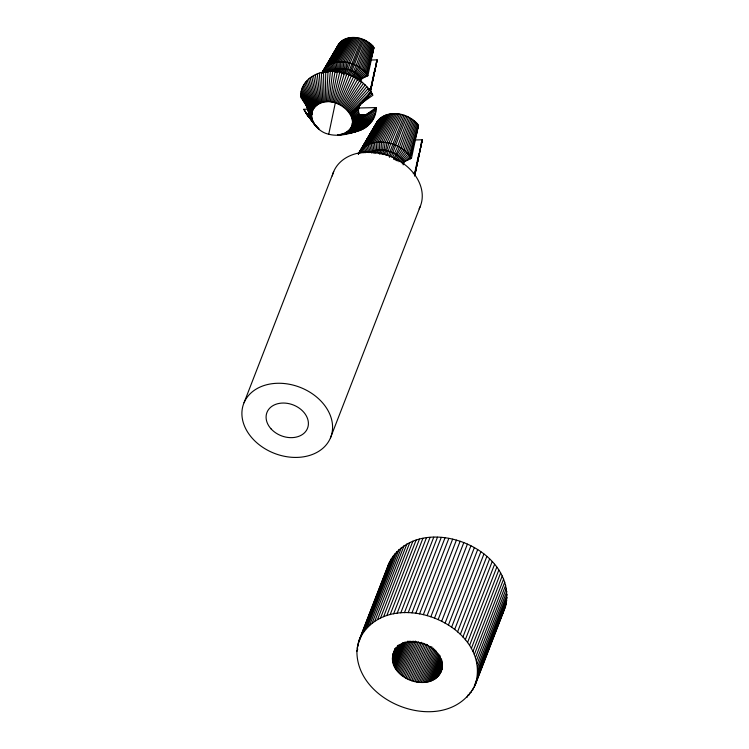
<?xml version="1.0" encoding="UTF-8"?>
<svg xmlns="http://www.w3.org/2000/svg" width="749" height="749" viewBox="0 0 749 749"><rect width="100%" height="100%" fill="white"/><g stroke="black" fill="none" stroke-linecap="round" stroke-linejoin="round"><path stroke-width="1.12" d="M340.027 134.904C373.049 124.624 331.957 86.809 314.514 107.528C306.472 117.649 316.911 131.141 327.463 133.902C338.66 137.32 350.682 133.5 361.364 129.839C370.015 126.066 376.532 117.2 376.138 107.575L358.49 107.996M356.908 651.19C356.533 706.167 449.147 737.25 475.306 684.689L505.547 606.39C518.823 546.892 415.882 508.374 388.637 564.053L359.361 639.543L357.666 645.235L356.908 651.19L357.741 649.037M392.401 658.867C394.835 630.199 441.573 641.06 442.266 665.365C439.832 694.033 393.085 683.172 392.401 658.867L397.616 645.498M475.306 684.689C493.497 624.16 386.933 582.731 359.361 639.543M325.216 102.117L325.749 71.717C344.128 69.479 364.117 78.626 372.918 95.217L362.797 102.36C355.981 105.225 357.479 121.132 366.018 114.719L376.138 107.575M326.433 101.986L328.015 71.483M300.761 93.55L300.583 96.949L311.715 113.904L300.761 93.55C302.128 81.201 314.065 72.915 325.749 71.717M327.678 101.92L330.318 71.361M328.942 101.92L332.65 71.37M330.215 101.995L335.009 71.501M331.489 102.126L337.378 71.745M422.267 139.782L414.59 175.753L422.267 139.782L414.085 139.979M377.159 59.873L370.577 90.676L377.159 59.873L371.373 60.004M328.717 134.296L335.318 102.913L344.474 73.205M360.625 81.838L361.861 78.654L367.89 75.705L373.938 47.515L372.412 45.68L365.016 72.016L360.325 76.819L359.099 80.003M403.187 164.846L404.404 161.718L411.444 158.273L418.513 125.345L416.725 123.21L408.093 153.966L402.616 159.574L401.398 162.711M422.09 140.643L414.946 174.348L416.275 167.795M370.418 90.723L377 60.603M370.577 90.676L377.075 60.276L376.195 62.673M414.59 175.753L422.174 140.25L421.144 143.05M371.13 86.238L374.5 70.528M414.515 173.871L415.498 169.302M415.995 167.027L418.691 154.463M332.771 102.323L339.756 72.119M375.258 126.384L375.53 125.289M387.186 568.781L388.637 564.053M373.938 47.515L366.944 74.32L367.001 76.145M418.513 125.345L410.34 156.653L410.415 158.788M373.788 48.245L366.944 74.32L364.417 77.4M418.326 126.207L410.34 156.653L407.39 160.258M334.054 102.594L342.124 72.606M372.899 52.383L366.944 74.32L361.861 78.654C354.886 69.526 340.795 65.369 330.599 71.445L328.343 65.388L342.677 40.306C352.536 34.417 366.036 38.152 373.217 46.597L366.018 73.149L361.14 77.737L359.904 80.92M417.296 131.038L410.34 156.653L404.404 161.718C396.717 151.682 381.962 146.926 370.146 152.056L368.049 144.697L384.256 115.692C395.65 110.721 409.759 115.018 417.67 124.278L409.263 155.286L403.561 160.651L402.353 163.778M371.532 44.79L363.939 70.921L359.454 75.93L357.807 80.18M415.704 122.171L406.838 152.684L401.595 158.535L400.387 161.672M368.592 42.365L360.306 67.925L356.515 73.505L354.867 77.756M412.259 119.334L402.588 149.191L398.159 155.708L396.539 159.883M367.506 41.644L358.977 67.045L355.429 72.784L353.781 77.035M411.004 118.501L401.033 148.152L396.895 154.865L395.275 159.041M337.134 47.459L339.522 43.058L342.677 40.306M505.547 606.39L474.108 687.413M336.582 103.306L346.806 73.926M366.392 40.97L357.591 66.212L352.667 76.361M409.694 117.715L399.423 147.188L393.562 159.303M365.231 40.352L356.168 65.453L351.506 75.743M408.345 116.994L397.756 146.298L392.616 157.533M364.042 39.791L350.317 75.181M406.96 116.329L391.231 156.878M305.302 103.737L300.592 95.432L305.461 103.98C308.064 109.373 314.149 128.304 303.804 109.307L308.214 109.204M362.825 39.285L348.688 75.733M405.537 115.739L389.405 157.327M333.829 71.679L334.653 69.554L333.352 63.056L346.731 38.414M334.962 71.361L335.786 69.236L334.747 62.663L347.864 38.096M335.711 72.157L336.947 68.974L336.179 62.345L349.025 37.834M336.91 71.97L338.136 68.786L337.649 62.101L350.223 37.637M338.127 71.838L339.363 68.655L339.157 61.942L351.44 37.516M339.372 71.773L340.608 68.59L340.692 61.867L352.685 37.45M340.215 72.84L341.862 68.59L342.246 61.867L353.949 37.45M341.488 72.906L343.136 68.665L343.81 61.952L355.213 37.525M342.77 73.046L344.418 68.796L345.392 62.12L356.496 37.656M343.641 74.301L345.701 68.992L346.974 62.364L357.779 37.853M345.336 73.505L348.547 62.691L359.061 38.115M346.188 74.891L350.12 63.094L360.325 38.442M347.864 74.226L361.589 38.836M337.818 103.755L349.1 74.76M355.897 78.514L357.545 74.273L361.58 68.871L369.622 43.133L373.217 46.597L370.605 43.938L362.797 69.872L358.528 75.078L356.88 79.328M244.043 402.728L333.717 171.53M358.284 108.493L360.138 103.746M358.35 108.671L360.409 103.362M371.822 153.18L372.637 151.092L371.111 143.499L386.737 114.728M373.142 152.805L373.948 150.718L372.74 143.04L388.057 114.354M374.097 153.545L375.305 150.418L374.406 142.666L389.414 114.045M375.492 153.32L376.7 150.193L376.129 142.385L390.809 113.82M376.916 153.171L378.133 150.043L377.889 142.207L392.233 113.67M378.367 153.096L379.584 149.969L379.677 142.113L393.684 113.595M379.434 154.144L381.054 149.969L381.494 142.113L395.163 113.605M380.923 154.228L382.542 150.053L383.329 142.216L396.642 113.679M382.411 154.378L384.031 150.203L385.173 142.413L398.14 113.839M383.909 154.612L385.529 150.437L387.018 142.694L399.638 114.073M385.407 154.921L388.862 143.078L401.136 114.382M386.887 155.305L390.697 143.546L402.616 114.766M388.357 155.755L404.086 115.215M397.747 160.773L399.367 156.597L404.076 150.296L413.467 120.233L417.67 124.278L414.618 121.179L405.49 151.467L400.509 157.543L398.889 161.718M330.44 437.959A46.663 35.428 21.2 0 0 277.589 383.273A46.663 35.428 21.2 0 0 253.696 439.803A46.663 35.428 21.2 0 0 330.44 437.959L420.114 206.771M358.397 642.352L389.836 561.329M357.666 645.235L391.25 558.717M357.17 648.185L358.425 644.955M363.602 631.697L392.888 556.207M365.456 629.31L394.732 553.82M367.506 627.053L396.792 551.554M369.753 624.928L399.039 549.438M372.197 622.953L401.473 547.463M374.809 621.136L404.086 545.646M377.59 619.479L406.876 543.989M380.529 617.991L409.815 542.501M383.619 616.68L412.896 541.181M386.83 615.538L416.116 540.048M390.173 614.592L419.459 539.093M393.618 613.824L422.904 538.334M397.157 613.253L426.443 537.763M400.781 612.869L430.057 537.379M404.46 612.682L433.746 537.192M408.196 612.691L437.482 537.202M393.019 653.961L395.088 648.494M392.719 655.15L395.332 648.447M392.513 656.367L395.856 647.745M392.41 657.613L396.174 647.904M392.485 660.141L398.346 645.039M392.673 661.423L398.955 645.245M411.969 612.897L441.245 537.408M392.963 662.696L400.069 644.365M393.347 663.979L401.295 643.494M393.815 665.252L402.606 642.605M394.386 666.507L403.589 642.782M415.761 613.291L445.037 537.801M395.051 667.752L405.087 641.874M395.8 668.969L406.248 642.015M396.624 670.168L407.924 641.05M419.562 613.89L448.838 538.391M397.541 671.329L409.254 641.135M398.534 672.452L410.667 641.172M399.601 673.538L412.147 641.181M423.344 614.667L452.63 539.177M400.734 674.577L413.701 641.144M401.941 675.561L415.321 641.05M403.205 676.497L416.584 641.987M427.117 615.631L456.394 540.141M404.516 677.377L418.326 641.79M405.892 678.201L419.693 642.614M430.844 616.783L460.12 541.293M407.306 678.959L421.528 642.286M408.757 679.643L422.979 642.979M410.246 680.27L424.468 643.597M434.514 618.122L463.8 542.622M411.763 680.813L425.984 644.149M413.298 681.29L427.52 644.627M438.118 619.62L467.404 544.13M414.852 681.693L428.653 646.097M416.416 682.011L430.216 646.424M417.979 682.255L431.789 646.668M441.648 621.296L470.924 545.796M419.543 682.423L432.931 647.913M421.097 682.508L434.064 649.074M445.075 623.131L474.351 547.631M422.642 682.508L435.188 650.151M424.159 682.433L436.293 651.153M425.657 682.273L436.948 653.156M448.389 625.115L477.675 549.626M427.117 682.039L437.987 653.999M428.531 681.721L438.989 654.757M429.917 681.328L439.953 655.45M451.591 627.25L480.867 551.751M431.237 680.86L440.44 657.135M432.51 680.317L440.88 658.745M433.727 679.708L441.676 659.214M434.869 679.025L441.985 660.684M454.652 629.516L483.929 554.026M435.955 678.266L442.228 662.097M436.957 677.461L442.397 663.436M437.884 676.581L442.49 664.719M438.736 675.654L442.079 667.022M439.494 674.662L442.425 667.116M440.169 673.632L442.256 668.239M440.749 672.546L442.481 668.117M457.564 631.913L486.841 556.423M460.317 634.431L489.603 558.941M462.901 637.062L492.187 561.572M465.307 639.786L494.593 564.297M467.526 642.605L496.802 567.115M469.539 645.498L498.825 570.008M471.355 648.456L500.632 572.957M472.956 651.461L502.233 575.972M474.332 654.514L503.618 579.024M475.484 657.603L504.77 582.104M476.411 660.702L505.697 585.212M477.104 663.811L506.38 588.321M477.562 666.91L506.839 591.42M467.161 697.188L467.994 695.025M477.778 669.99L507.054 594.5M469.211 694.922L470.044 692.769M477.759 673.042L507.036 597.543M471.055 692.535L471.898 690.381M477.497 676.047L506.783 600.558M472.694 690.026L473.527 687.872M474.37 685.719L476.458 680.326M477.001 678.997L506.287 603.507M339.035 104.261L351.356 75.696M338.894 43.863L321.92 73.046L339.522 43.058M340.224 104.823L353.556 76.744M341.385 105.45L355.7 77.887M377.59 121.095L358.34 153.845L377.59 121.095L380.005 118.426L384.256 115.692M376.944 122.078L358.34 154.172M501.98 614.536L503.394 611.914M345.645 38.798L332.013 63.525L327.257 66.146L323.68 69.779L325.253 72.391M385.473 115.168L369.547 144.051L363.995 147.104L359.024 152.571M344.606 39.238L330.73 64.077L332.528 70.378M343.613 39.744L329.504 64.695L331.535 70.883M383.095 116.273L366.617 145.418L368.995 152.646M342.508 106.115L357.769 79.132M381.999 116.928L365.269 146.224L367.516 152.29M341.797 40.914L327.257 66.146L329.307 71.071M380.969 117.649L363.995 147.104L366.046 152.038M340.973 41.579L326.246 66.961L328.455 71.764M380.005 118.426L362.806 148.068L365.016 152.871M328.848 62.279L330.019 60.257M322.098 73.224L323.905 70.2M324.991 68.271L326.143 66.287M327.304 64.311L331.348 57.373M332.509 55.389L336.554 48.451M340.215 42.3L325.309 67.85L327.659 72.503M360.232 151.495L361.411 149.482M379.125 119.26L361.72 149.098L363.602 152.833M322.416 71.913L338.342 44.715M378.311 120.149L360.718 150.193L362.216 152.908M330.843 58.581L325.066 68.262L329.897 60.173M332.593 55.641L335.121 51.381M360.278 151.513L361.421 149.613M363.19 146.645L366.139 141.692M369.266 136.43L370.465 134.427M331.095 58.169L332.884 55.154M362.535 147.75L363.696 145.793M343.585 106.835L359.773 80.461M344.615 107.603L361.683 81.884M345.598 108.408L363.508 83.382M346.525 109.26L365.231 84.955M349.643 112.996L370.989 91.874L362.797 102.36L372.122 93.719L369.734 90.067L348.959 112.022M361.655 103.315L370.989 91.874L360.915 104.111L350.251 113.988L360.597 104.514L350.794 115.009L358.855 108.006L356.524 108.043M361.28 103.699L370.989 91.874M347.405 110.15L366.841 86.603M348.21 111.067L368.349 88.307M350.794 115.009L359.08 107.276M351.262 116.039L358.453 110.169M351.646 117.078L358.462 111.873M351.964 118.127L358.696 113.296M352.199 119.175L359.146 114.494M375.961 110.964L352.33 123.304L363.977 115.852L359.314 115.945L363.977 115.852L352.414 122.293L361.795 116.31M352.348 120.224L359.838 115.477M357.966 114.906L366.018 114.719L376.129 109.082L352.33 123.304L364.819 115.458L359.005 115.589M352.33 123.304L365.24 115.215L359.483 115.355M352.423 121.263L360.981 116.179M414.169 173.216L415.199 172.701L413.261 173.656M368.115 89.524L371.111 88.064L372.019 83.86L370.886 89.468L368.948 89.983M352.161 124.306L375.652 112.809M368.171 89.496L371.111 88.064L370.886 89.468L368.976 89.88M351.908 125.28L375.193 114.616M351.59 126.225L374.594 116.367M351.187 127.143L373.845 118.07M350.71 128.023L372.965 119.709M350.158 128.875L371.944 121.272M349.53 129.68L370.783 122.761M348.837 130.438L369.5 124.175M348.079 131.159L368.096 125.504M347.255 131.824L366.57 126.731M346.375 132.433L364.941 127.873M345.429 132.994L363.199 128.912M344.437 133.5L361.364 129.839M337.481 135.054L344.175 133.631M343.398 133.94L359.436 130.663M337.612 135.223L353.182 132.442M342.312 134.324L357.423 131.375M338.829 135.101L355.335 131.964M303.804 109.307L307.455 114.56L309.777 114.269M346.403 133.153L348.706 133.041M312.464 114.354L309.009 114.485L312.399 120.13M353.949 112.874L351.618 112.846M354.932 111.264L352.62 111.339L356.084 111.198M353.771 110.824L356.093 110.749L353.743 110.749M310.067 114.054L312.38 113.988M354.989 111.966L352.676 112.032L354.979 111.938M307.858 109.963L310.161 109.906M356.346 108.802L358.659 108.745L356.337 108.774M354.951 110.253L357.292 110.197M351.758 113.455L354.071 113.399M358.696 115.112L365.671 114.953M359.792 115.777L364.398 115.664M360.129 116.086L363.583 116.001M359.689 116.207L363.19 116.123M359.342 116.301L362.806 116.217M310.264 110.3L307.961 110.346L310.255 110.318M355.11 109.288L357.413 109.242M309.974 113.679L312.286 113.633M394.704 159.49L397.213 160.829M309.421 117.303L313.251 122.199L305.732 112.65L314.168 123.285M309.777 117.453L312.782 121.169L309.599 116.685M314.402 124.212L305.732 112.65L309.019 116.788M305.732 112.65L309.168 116.984M309.768 117.35L312.782 121.169M309.3 115.561L312.08 119.082M306.987 114.457L315.086 125.186M308.373 116.217L315.825 126.141M304.6 110.796L308.513 116.095L307.455 114.56M309.3 117.162L316.64 127.058M315.507 125.149L317.51 127.948M367.89 75.705C360.391 64.433 344.84 58.871 332.013 63.525L333.567 69.938M411.444 158.273C402.69 145.119 384.527 138.621 369.547 144.051L371.364 151.541M316.481 125.926L318.447 128.8M308.7 113.239L311.846 118.033L308.588 112.799M323.006 70.827L324.092 72.503M311.715 113.904L305.864 104.654L311.631 114.915L307.259 107.968M318.325 127.864L319.43 129.605M308.223 111.376L311.696 116.984M307.717 109.476L311.621 115.945L307.567 108.989M359.82 151.354L360.868 153.096M306.051 105.019L311.631 114.915M324.457 68.786L326.442 72.4M301.07 91.706L311.884 112.912M301.529 89.908L312.127 111.929M302.128 88.148L312.455 110.983M302.877 86.453L312.857 110.066M303.757 84.815L313.335 109.185M304.787 83.251L313.887 108.343M305.938 81.753L314.514 107.528M307.221 80.34L315.207 106.77M308.625 79.02L315.966 106.058M310.152 77.784L316.79 105.384M311.781 76.651L317.67 104.776M313.522 75.612L318.606 104.214M315.357 74.685L319.598 103.708M317.286 73.861L320.647 103.268M319.299 73.149L321.733 102.885M321.387 72.559L322.856 102.566M323.54 72.082L324.017 102.304M332.284 175.94A46.663 35.428 21.2 0 1 389.283 155.951A46.663 35.428 21.2 0 1 419.122 208.859M335.309 51.166L334.129 53.179L335.28 51.147M357.348 109.747L355.054 109.803L357.348 109.738M312.473 114.4L309.009 114.485L312.483 114.428M271.185 428.999A21.777 16.534 21.2 0 0 307.212 428.999A21.777 16.534 21.2 0 0 283.328 403.037A21.777 16.534 21.2 0 0 271.185 428.999"/></g></svg>
